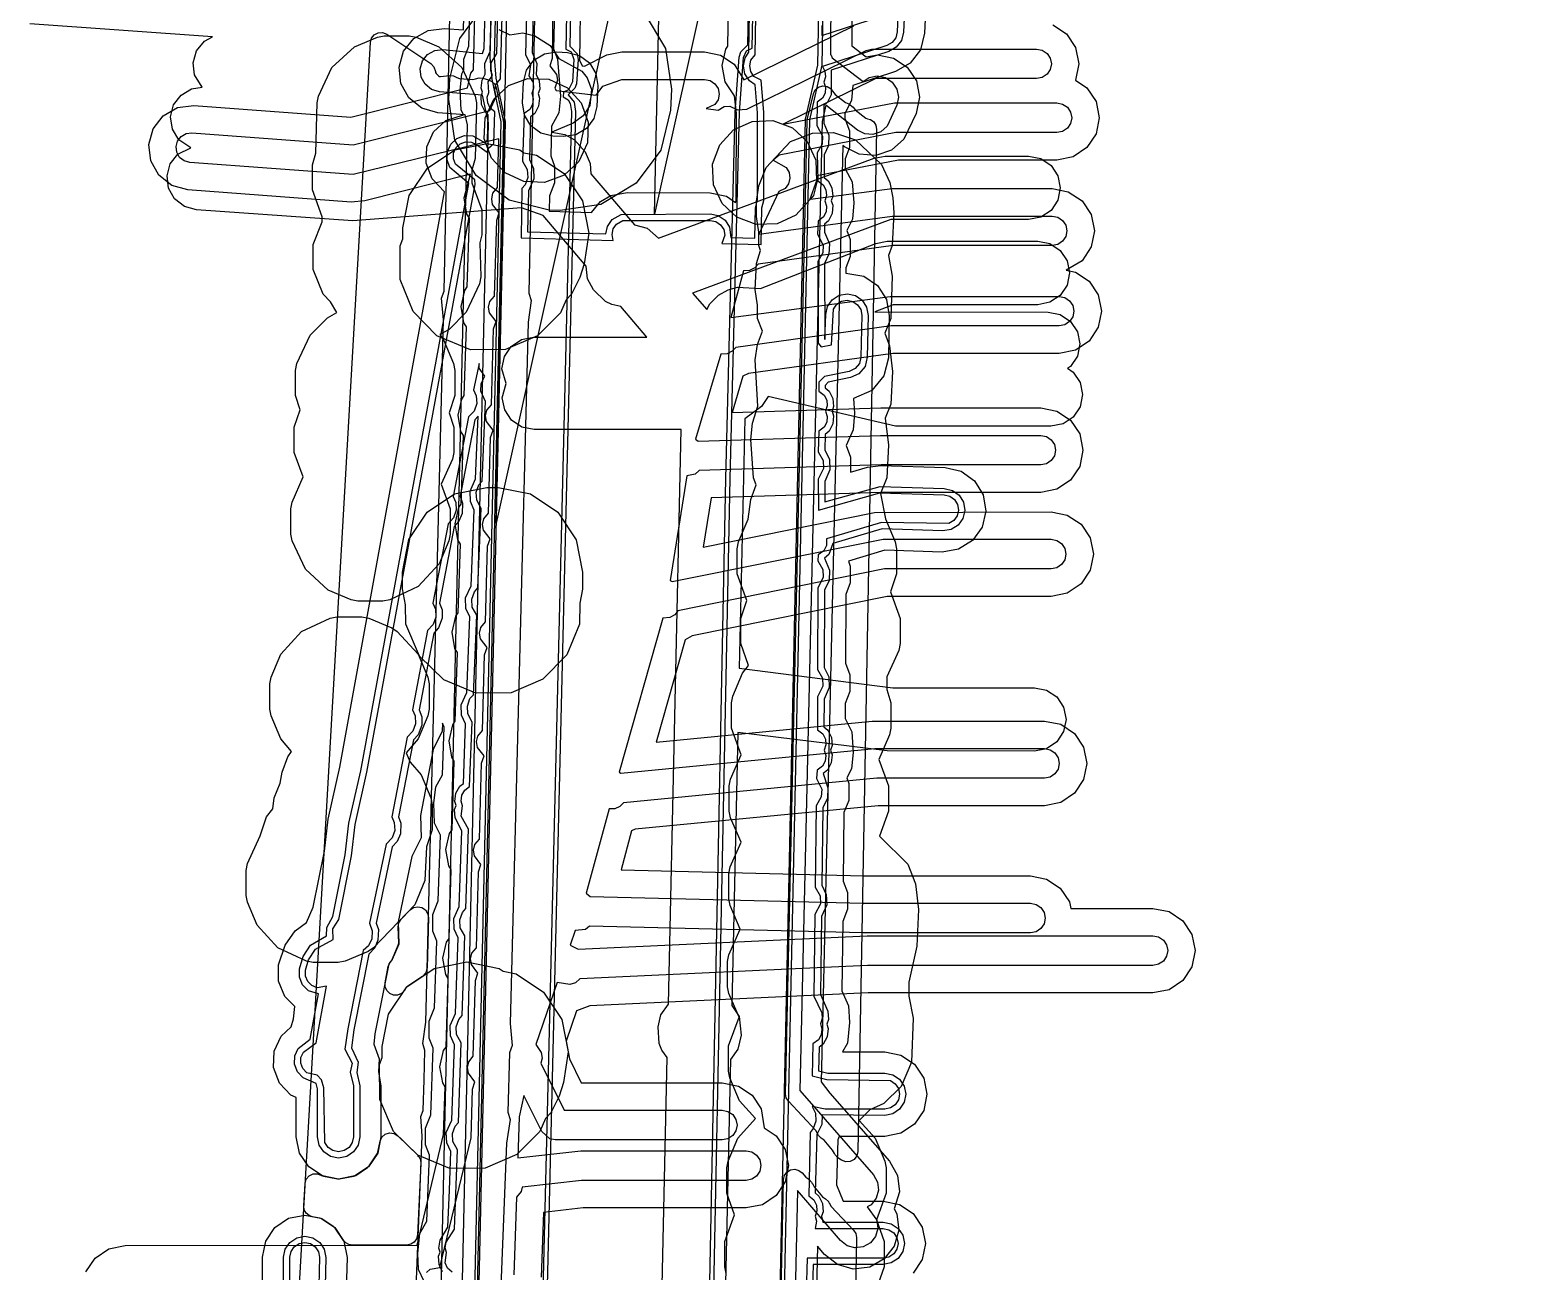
# Model space of a CAD drawing. Header units: metres. Extents: x -3943 to -3664, y 4962 to 6622.
# Drawn here: x -3834.4 to -3764, y 5051.8 to 5110.5 of the extents above; entities that cross this region are included whole.
import ezdxf

# ---------------------------------------------------------------- set-up
doc = ezdxf.new("R2010")
doc.units = ezdxf.units.M
for name, color, linetype in [('AI_GREENING_ALLOWED_ZONE', 4, 'Continuous'), ('AI_GREENING_EXCLUSIONS', 1, 'Continuous'), ('AI_GREENING_LAWN', 82, 'Continuous')]:
    doc.layers.add(name, color=color, linetype=linetype)

msp = doc.modelspace()

# ---------------------------------------------------------------- linework, layer by layer
at = {"layer": 'AI_GREENING_ALLOWED_ZONE'}
for points in [[(-3816.637, 5065.057), (-3816.774, 5064.92), (-3816.953, 5064.845), (-3817.147, 5064.844), (-3817.327, 5064.917), (-3817.466, 5065.053), (-3817.542, 5065.231), (-3817.544, 5065.425), (-3817.403, 5066.194), (-3817.289, 5066.432), (-3817.232, 5066.497), (-3817.19, 5066.564), (-3816.924, 5067.201), (-3816.905, 5067.303), (-3816.925, 5068.072), (-3816.892, 5068.266), (-3816.786, 5068.432), (-3816.361, 5068.873), (-3816.198, 5068.986), (-3816.003, 5069.026), (-3815.808, 5068.988), (-3815.644, 5068.876), (-3815.536, 5068.709), (-3815.501, 5068.514), (-3815.562, 5066.13), (-3815.623, 5065.902), (-3815.784, 5065.727), (-3816.475, 5065.265), (-3816.544, 5065.196), (-3816.637, 5065.057)], [(-3821.33, 5055.928), (-3821.275, 5056.129), (-3821.142, 5056.29), (-3820.956, 5056.384), (-3820.747, 5056.392), (-3820.553, 5056.315), (-3820.551, 5056.314), (-3820.462, 5056.277), (-3819.793, 5056.144), (-3819.696, 5056.144), (-3819.028, 5056.277), (-3818.938, 5056.314), (-3818.372, 5056.693), (-3818.303, 5056.761), (-3817.924, 5057.328), (-3817.887, 5057.417), (-3817.785, 5057.93), (-3817.7, 5058.126), (-3817.541, 5058.268), (-3817.337, 5058.331), (-3817.125, 5058.303), (-3816.945, 5058.19), (-3816.005, 5057.267), (-3816.01, 5057.262), (-3815.953, 5057.209), (-3815.875, 5057.056), (-3815.854, 5056.885), (-3816.015, 5053.495), (-3816.059, 5053.312), (-3816.169, 5053.157), (-3816.328, 5053.055), (-3816.513, 5053.019), (-3819.103, 5053.014), (-3819.264, 5053.04), (-3819.408, 5053.117), (-3819.52, 5053.236), (-3819.903, 5053.811), (-3819.971, 5053.88), (-3820.534, 5054.257), (-3820.632, 5054.295), (-3820.973, 5054.352), (-3821.144, 5054.413), (-3821.282, 5054.532), (-3821.368, 5054.693), (-3821.39, 5054.873), (-3821.33, 5055.928)]]:
    msp.add_lwpolyline(points, close=True, dxfattribs=at)
at = {"layer": 'AI_GREENING_EXCLUSIONS'}
for points in [[(-3817.373, 5018.299), (-3815.801, 5058.169), (-3815.862, 5059.095), (-3815.753, 5059.386), (-3815.696, 5060.833), (-3815.66, 5062.228), (-3815.763, 5062.558), (-3815.627, 5063.56), (-3814.785, 5096.777), (-3814.876, 5097.802), (-3814.752, 5098.139), (-3813.8, 5144.11)], [(-3817.373, 5018.299), (-3815.801, 5058.169), (-3815.862, 5059.095), (-3815.753, 5059.386), (-3815.696, 5060.833), (-3815.66, 5062.228), (-3815.763, 5062.558), (-3815.627, 5063.56), (-3814.785, 5096.777), (-3814.876, 5097.802), (-3814.752, 5098.139), (-3813.8, 5144.11)], [(-3809.799, 5144.123), (-3810.752, 5098.046), (-3810.644, 5097.699), (-3810.786, 5096.676), (-3811.627, 5063.501), (-3811.531, 5062.455), (-3811.657, 5062.113), (-3811.736, 5059.312), (-3811.63, 5058.965), (-3811.811, 5057.839), (-3813.239, 5021.61)], [(-3809.799, 5144.123), (-3810.752, 5098.046), (-3810.644, 5097.699), (-3810.786, 5096.676), (-3811.627, 5063.501), (-3811.531, 5062.455), (-3811.657, 5062.113), (-3811.736, 5059.312), (-3811.63, 5058.965), (-3811.811, 5057.839), (-3813.239, 5021.61)], [(-3814.098, 5015.791), (-3812.051, 5106.153), (-3812.485, 5108.175), (-3812.578, 5109.197), (-3811.726, 5142.214)], [(-3813.899, 5015.776), (-3811.85, 5106.172), (-3812.289, 5108.217), (-3812.378, 5109.192), (-3811.526, 5142.209)], [(-3808.38, 5141.408), (-3809.005, 5109.591), (-3808.753, 5109.458), (-3808.615, 5109.101), (-3808.681, 5108.037), (-3808.87, 5107.67), (-3809.117, 5107.559), (-3809.129, 5107.326), (-3808.892, 5107.188), (-3808.792, 5107.018), (-3808.736, 5106.644), (-3810.953, 5015.144)], [(-3796.704, 5141.798), (-3796.63, 5134.324), (-3797.091, 5108.83), (-3797.678, 5106.269), (-3799.623, 5016.516)], [(-3796.504, 5141.798), (-3796.43, 5134.32), (-3796.891, 5108.826), (-3797.479, 5106.244), (-3799.422, 5016.522)], [(-3808.183, 5141.259), (-3808.803, 5109.733), (-3808.462, 5109.365), (-3808.415, 5109.096), (-3808.498, 5107.955), (-3808.572, 5107.742), (-3808.889, 5107.431), (-3808.602, 5107.083), (-3808.536, 5106.639), (-3810.753, 5015.139)], [(-3802.891, 5016.416), (-3801.428, 5089.277), (-3800.989, 5106.608), (-3800.797, 5109.205), (-3800.726, 5109.464), (-3800.386, 5109.79), (-3799.743, 5141.029)], [(-3802.691, 5016.412), (-3801.228, 5089.273), (-3800.789, 5106.603), (-3800.597, 5109.19), (-3800.455, 5109.504), (-3800.189, 5109.636), (-3799.54, 5141.169)], [(-3810.811, 5113.106), (-3810.91, 5109.341), (-3810.67, 5108.851), (-3810.75, 5108.332), (-3810.548, 5108.014), (-3810.531, 5107.741), (-3810.615, 5107.495), (-3810.542, 5107.246), (-3810.572, 5106.974), (-3810.703, 5106.735), (-3810.963, 5106.55), (-3811.044, 5104.283), (-3810.824, 5103.89), (-3810.804, 5103.516), (-3810.929, 5103.166), (-3811.078, 5102.991), (-3811.119, 5100.66), (-3806.756, 5100.539), (-3806.813, 5100.816), (-3806.758, 5101.083), (-3806.605, 5101.309), (-3806.304, 5101.485), (-3802.177, 5101.491), (-3801.91, 5101.436), (-3801.683, 5101.283), (-3801.533, 5101.056), (-3801.481, 5100.787), (-3801.618, 5100.397), (-3799.766, 5100.346), (-3799.723, 5102.078), (-3799.632, 5102.431), (-3799.629, 5106.591), (-3799.764, 5108.117), (-3800.104, 5108.297), (-3800.252, 5108.527), (-3800.301, 5108.796), (-3800.243, 5109.063), (-3800.042, 5109.316), (-3799.618, 5134.289)], [(-3810.495, 5113.006), (-3810.588, 5109.43), (-3810.376, 5108.91), (-3810.406, 5108.393), (-3810.258, 5108.091), (-3810.233, 5107.701), (-3810.306, 5107.488), (-3810.244, 5107.272), (-3810.286, 5106.884), (-3810.473, 5106.542), (-3810.668, 5106.386), (-3810.722, 5104.372), (-3810.53, 5103.95), (-3810.51, 5103.456), (-3810.762, 5102.89), (-3810.811, 5100.951), (-3807.106, 5100.849), (-3807.035, 5101.199), (-3806.816, 5101.523), (-3806.387, 5101.774), (-3802.176, 5101.791), (-3801.793, 5101.713), (-3801.47, 5101.494), (-3801.255, 5101.169), (-3801.201, 5100.686), (-3800.059, 5100.654), (-3800.023, 5102.085), (-3799.94, 5102.465), (-3799.931, 5106.582), (-3800.052, 5107.903), (-3800.32, 5108.089), (-3800.531, 5108.417), (-3800.601, 5108.801), (-3800.518, 5109.182), (-3800.34, 5109.439), (-3799.92, 5134.168)], [(-3809.499, 5112.758), (-3809.582, 5109.603), (-3809.396, 5109.108), (-3809.247, 5107.359), (-3809.332, 5106.584), (-3809.679, 5105.951), (-3809.716, 5104.546), (-3809.53, 5104.05), (-3809.53, 5103.259), (-3809.766, 5102.643), (-3809.785, 5101.923), (-3807.79, 5101.868), (-3807.355, 5102.38), (-3806.869, 5102.664), (-3806.102, 5102.812), (-3802.17, 5102.791), (-3801.406, 5102.635), (-3800.971, 5102.341), (-3800.951, 5102.43), (-3800.936, 5106.549), (-3801.023, 5107.383), (-3801.461, 5108.05), (-3801.601, 5108.818), (-3801.435, 5109.58), (-3801.335, 5109.725), (-3800.924, 5133.931)], [(-3815.391, 5029.215), (-3813.655, 5106.001), (-3813.758, 5106.483), (-3815.055, 5106.58), (-3815.806, 5106.794), (-3816.417, 5107.278), (-3816.797, 5107.96), (-3816.887, 5108.735), (-3816.673, 5109.486), (-3816.188, 5110.097), (-3815.506, 5110.477), (-3814.731, 5110.567), (-3813.844, 5110.495), (-3813.711, 5115.502)], [(-3814.414, 5028.193), (-3812.652, 5106.096), (-3812.935, 5107.411), (-3814.974, 5107.577), (-3815.349, 5107.683), (-3815.655, 5107.926), (-3815.845, 5108.267), (-3815.89, 5108.654), (-3815.783, 5109.03), (-3815.541, 5109.335), (-3815.2, 5109.525), (-3814.812, 5109.57), (-3812.938, 5109.383), (-3812.867, 5109.623), (-3812.699, 5115.946)], [(-3796.451, 5115.395), (-3796.485, 5109.336), (-3796.45, 5109.298), (-3796.407, 5109.185), (-3794.938, 5108.059), (-3794.653, 5108.248), (-3794.271, 5108.323), (-3793.888, 5108.246), (-3793.564, 5108.028), (-3793.349, 5107.703), (-3793.274, 5107.32), (-3793.351, 5106.938), (-3793.811, 5105.939), (-3794.105, 5105.681), (-3794.474, 5105.556), (-3794.863, 5105.582), (-3795.213, 5105.754), (-3796.701, 5106.934), (-3796.88, 5106.167), (-3797.93, 5060.327), (-3794.456, 5056.338), (-3794.265, 5055.997), (-3794.219, 5055.61), (-3794.325, 5055.234), (-3794.566, 5054.928), (-3794.75, 5054.825), (-3794.298, 5054.189), (-3794.252, 5053.802), (-3794.358, 5053.426), (-3794.599, 5053.12), (-3794.939, 5052.929), (-3795.327, 5052.883), (-3795.702, 5052.988), (-3796.009, 5053.23), (-3798.038, 5055.603), (-3798.565, 5032.548)], [(-3795.451, 5115.382), (-3795.479, 5109.739), (-3794.801, 5109.219), (-3794.268, 5109.323), (-3793.503, 5109.168), (-3792.855, 5108.733), (-3792.423, 5108.083), (-3792.274, 5107.317), (-3792.428, 5106.552), (-3793.018, 5105.33), (-3793.605, 5104.816), (-3794.344, 5104.565), (-3795.122, 5104.616), (-3795.822, 5104.961), (-3795.906, 5105.025), (-3796.92, 5060.733), (-3796.51, 5060.203), (-3793.696, 5056.987), (-3793.314, 5056.307), (-3793.222, 5055.532), (-3793.475, 5054.727), (-3793.347, 5054.499), (-3793.255, 5053.724), (-3793.466, 5052.973), (-3793.949, 5052.36), (-3794.63, 5051.978), (-3795.405, 5051.886), (-3796.156, 5052.097), (-3796.769, 5052.58), (-3797.098, 5052.965), (-3797.565, 5032.528)], [(-3793.118, 5115.087), (-3793.332, 5110.4), (-3793.4, 5110.128), (-3793.57, 5109.905), (-3793.813, 5109.767), (-3796.865, 5108.769), (-3796.75, 5108.553), (-3796.723, 5108.281), (-3796.798, 5108.032), (-3796.717, 5107.786), (-3796.736, 5107.513), (-3796.859, 5107.269), (-3797.112, 5107.075), (-3797.122, 5105.982), (-3796.859, 5105.468), (-3796.879, 5105.093), (-3797.11, 5104.69), (-3797.082, 5103.363), (-3796.831, 5103.176), (-3796.704, 5102.935), (-3796.678, 5102.663), (-3796.755, 5102.414), (-3796.674, 5102.167), (-3796.695, 5101.895), (-3796.819, 5101.651), (-3797.073, 5101.459), (-3797.091, 5100.832), (-3796.831, 5100.321), (-3796.851, 5099.947), (-3797.085, 5099.54), (-3797.066, 5095.686), (-3796.923, 5095.504), (-3796.432, 5095.605), (-3796.346, 5097.297), (-3796.19, 5097.521), (-3795.96, 5097.668), (-3795.691, 5097.716), (-3795.424, 5097.658), (-3795.2, 5097.501), (-3795.053, 5097.271), (-3795.005, 5097.003), (-3795.044, 5095.019), (-3795.119, 5094.716), (-3795.318, 5094.477), (-3795.602, 5094.347), (-3796.761, 5094.108), (-3797.037, 5093.842), (-3797.037, 5093.416), (-3796.787, 5093.227), (-3796.661, 5092.985), (-3796.638, 5092.713), (-3796.716, 5092.465), (-3796.638, 5092.217), (-3796.661, 5091.945), (-3796.787, 5091.703), (-3797.042, 5091.512), (-3797.066, 5090.534), (-3796.831, 5090.126), (-3796.811, 5089.752), (-3797.07, 5089.242), (-3797.053, 5087.775), (-3794.144, 5088.6), (-3791.111, 5088.501), (-3790.845, 5088.439), (-3790.623, 5088.28), (-3790.479, 5088.048), (-3790.434, 5087.778), (-3790.496, 5087.512), (-3790.656, 5087.29), (-3790.887, 5087.146), (-3794.076, 5087.197), (-3796.67, 5086.428), (-3796.678, 5086.107), (-3796.804, 5085.865), (-3797.059, 5085.674), (-3797.081, 5085.388), (-3796.845, 5084.98), (-3796.826, 5084.605), (-3797.084, 5084.096), (-3797.095, 5080.241), (-3796.86, 5079.833), (-3796.84, 5079.459), (-3797.101, 5078.947), (-3797.098, 5077.386), (-3796.851, 5077.195), (-3796.727, 5076.952), (-3796.706, 5076.679), (-3796.786, 5076.432), (-3796.71, 5076.184), (-3796.736, 5075.912), (-3796.864, 5075.671), (-3797.121, 5075.482), (-3797.146, 5075.089), (-3796.897, 5074.59), (-3796.917, 5074.215), (-3797.162, 5073.797), (-3797.207, 5069.943), (-3796.977, 5069.541), (-3796.958, 5069.167), (-3797.222, 5068.651), (-3797.272, 5064.787), (-3796.896, 5064.001), (-3796.879, 5063.729), (-3796.964, 5063.482), (-3796.892, 5063.233), (-3796.922, 5062.962), (-3797.053, 5062.722), (-3797.314, 5062.538), (-3797.355, 5061.02), (-3796.652, 5060.853), (-3793.653, 5060.8), (-3793.426, 5060.648), (-3793.274, 5060.421), (-3793.221, 5060.153), (-3793.274, 5059.886), (-3793.426, 5059.658), (-3793.653, 5059.507), (-3793.921, 5059.453), (-3796.734, 5059.453), (-3797.352, 5059.58), (-3797.194, 5059.251), (-3797.175, 5058.876), (-3797.3, 5058.526), (-3797.45, 5058.351), (-3797.512, 5055.35), (-3797.267, 5055.156), (-3797.147, 5054.91), (-3797.131, 5054.638), (-3797.215, 5054.391), (-3797.143, 5054.142), (-3797.213, 5053.797), (-3793.99, 5053.797), (-3793.722, 5053.744), (-3793.495, 5053.592), (-3793.344, 5053.365), (-3793.29, 5053.097), (-3793.344, 5052.829), (-3793.495, 5052.602), (-3793.722, 5052.45), (-3793.99, 5052.397), (-3797.594, 5052.397), (-3797.639, 5050.753)], [(-3792.818, 5115.073), (-3793.032, 5110.386), (-3793.13, 5109.998), (-3793.372, 5109.68), (-3793.72, 5109.481), (-3796.457, 5108.587), (-3796.447, 5107.434), (-3796.622, 5107.085), (-3796.803, 5106.929), (-3796.804, 5106.08), (-3796.565, 5105.527), (-3796.585, 5105.034), (-3796.789, 5104.594), (-3796.783, 5103.518), (-3796.599, 5103.365), (-3796.416, 5103.021), (-3796.38, 5102.632), (-3796.446, 5102.416), (-3796.376, 5102.203), (-3796.406, 5101.814), (-3796.583, 5101.466), (-3796.772, 5101.304), (-3796.772, 5100.93), (-3796.537, 5100.381), (-3796.557, 5099.888), (-3796.765, 5099.444), (-3796.746, 5095.847), (-3796.704, 5097.036), (-3796.621, 5097.417), (-3796.398, 5097.737), (-3796.069, 5097.947), (-3795.685, 5098.016), (-3795.304, 5097.932), (-3794.984, 5097.709), (-3794.773, 5097.381), (-3794.705, 5096.997), (-3794.744, 5095.013), (-3794.851, 5094.581), (-3795.136, 5094.238), (-3795.541, 5094.053), (-3796.6, 5093.835), (-3796.736, 5093.675), (-3796.736, 5093.569), (-3796.553, 5093.415), (-3796.373, 5093.069), (-3796.34, 5092.68), (-3796.408, 5092.465), (-3796.34, 5092.251), (-3796.373, 5091.862), (-3796.552, 5091.515), (-3796.743, 5091.355), (-3796.746, 5090.631), (-3796.536, 5090.185), (-3796.517, 5089.692), (-3796.751, 5089.145), (-3796.752, 5088.177), (-3794.134, 5088.9), (-3791.101, 5088.801), (-3790.721, 5088.712), (-3790.404, 5088.485), (-3790.198, 5088.153), (-3790.135, 5087.768), (-3790.223, 5087.389), (-3790.45, 5087.071), (-3790.782, 5086.865), (-3791.167, 5086.802), (-3794.038, 5086.896), (-3796.374, 5086.203), (-3796.569, 5085.677), (-3796.76, 5085.517), (-3796.532, 5084.942), (-3796.551, 5084.448), (-3796.765, 5083.998), (-3796.776, 5080.338), (-3796.566, 5079.892), (-3796.546, 5079.399), (-3796.784, 5078.848), (-3796.797, 5077.536), (-3796.615, 5077.381), (-3796.438, 5077.033), (-3796.408, 5076.644), (-3796.478, 5076.429), (-3796.412, 5076.215), (-3796.448, 5075.826), (-3796.631, 5075.481), (-3796.823, 5075.322), (-3796.603, 5074.649), (-3796.623, 5074.156), (-3796.844, 5073.699), (-3796.886, 5070.038), (-3796.683, 5069.6), (-3796.664, 5069.107), (-3796.905, 5068.553), (-3796.95, 5064.876), (-3796.606, 5064.078), (-3796.582, 5063.688), (-3796.656, 5063.475), (-3796.593, 5063.259), (-3796.636, 5062.871), (-3796.824, 5062.529), (-3797.018, 5062.374), (-3797.049, 5061.255), (-3796.617, 5061.153), (-3793.921, 5061.153), (-3793.538, 5061.077), (-3793.214, 5060.861), (-3792.997, 5060.536), (-3792.921, 5060.153), (-3792.997, 5059.771), (-3793.214, 5059.446), (-3793.538, 5059.23), (-3793.921, 5059.153), (-3796.881, 5059.177), (-3796.9, 5058.72), (-3797.134, 5058.25), (-3797.208, 5055.496), (-3797.029, 5055.337), (-3796.857, 5054.987), (-3796.833, 5054.597), (-3796.907, 5054.384), (-3796.852, 5054.097), (-3793.99, 5054.097), (-3793.608, 5054.021), (-3793.283, 5053.804), (-3793.066, 5053.48), (-3792.99, 5053.097), (-3793.066, 5052.714), (-3793.283, 5052.39), (-3793.608, 5052.173), (-3793.99, 5052.097), (-3797.302, 5052.097), (-3797.333, 5050.966)], [(-3791.82, 5115.028), (-3792.033, 5110.341), (-3792.229, 5109.564), (-3792.714, 5108.927), (-3793.41, 5108.531), (-3795.432, 5107.87), (-3795.483, 5107.168), (-3795.807, 5106.523), (-3795.805, 5106.301), (-3795.585, 5105.725), (-3795.585, 5104.933), (-3795.787, 5104.4), (-3795.785, 5103.924), (-3795.458, 5103.307), (-3795.383, 5102.321), (-3795.444, 5101.543), (-3795.715, 5101.009), (-3795.557, 5100.579), (-3795.557, 5099.787), (-3795.763, 5099.244), (-3795.761, 5098.999), (-3794.903, 5098.849), (-3794.263, 5098.403), (-3793.842, 5097.745), (-3793.705, 5096.977), (-3793.744, 5094.993), (-3793.959, 5094.129), (-3794.529, 5093.444), (-3795.388, 5093.064), (-3795.346, 5092.362), (-3795.412, 5091.584), (-3795.744, 5090.833), (-3795.537, 5090.286), (-3795.537, 5089.581), (-3794.735, 5089.818), (-3794.101, 5089.9), (-3791.068, 5089.8), (-3790.308, 5089.623), (-3789.674, 5089.168), (-3789.262, 5088.506), (-3789.135, 5087.736), (-3789.312, 5086.976), (-3789.767, 5086.341), (-3790.43, 5085.929), (-3791.2, 5085.802), (-3793.908, 5085.891), (-3795.625, 5085.367), (-3795.551, 5085.139), (-3795.551, 5084.348), (-3795.765, 5083.788), (-3795.774, 5080.54), (-3795.566, 5079.993), (-3795.566, 5079.201), (-3795.784, 5078.631), (-3795.792, 5077.926), (-3795.475, 5077.303), (-3795.417, 5076.317), (-3795.49, 5075.54), (-3795.714, 5075.116), (-3795.623, 5074.847), (-3795.623, 5074.055), (-3795.845, 5073.475), (-3795.883, 5070.228), (-3795.683, 5069.701), (-3795.683, 5068.909), (-3795.905, 5068.329), (-3795.944, 5065.049), (-3795.639, 5064.333), (-3795.591, 5063.554), (-3795.682, 5062.57), (-3795.911, 5062.153), (-3793.921, 5062.153), (-3793.156, 5062.001), (-3792.507, 5061.568), (-3792.073, 5060.919), (-3791.921, 5060.153), (-3792.073, 5059.388), (-3792.507, 5058.739), (-3793.156, 5058.306), (-3793.921, 5058.153), (-3796.074, 5058.153), (-3796.138, 5058), (-3796.197, 5055.87), (-3795.882, 5055.097), (-3793.99, 5055.097), (-3793.225, 5054.945), (-3792.576, 5054.511), (-3792.143, 5053.862), (-3791.99, 5053.097), (-3792.143, 5052.331), (-3792.576, 5051.683)], [(-3815.699, 5051.288), (-3815.967, 5051.86), (-3816.003, 5052.639), (-3815.898, 5053.572), (-3815.574, 5054.151), (-3815.452, 5057.276), (-3815.631, 5057.755), (-3815.631, 5058.547), (-3815.386, 5059.182), (-3815.278, 5062.333), (-3815.457, 5062.812), (-3815.457, 5063.603), (-3815.212, 5064.238), (-3815.104, 5067.389), (-3815.283, 5067.868), (-3815.283, 5068.66), (-3815.039, 5069.295), (-3814.932, 5072.412), (-3815.205, 5072.981), (-3815.243, 5073.919), (-3815.152, 5074.695), (-3814.833, 5075.265), (-3814.756, 5077.511), (-3814.836, 5077.701), (-3814.855, 5077.322), (-3815.268, 5076.464), (-3815.868, 5073.345), (-3815.839, 5072.278), (-3816.277, 5071.394), (-3816.931, 5068.303), (-3816.903, 5067.25), (-3817.206, 5066.527), (-3817.378, 5066.329), (-3818.039, 5063.013), (-3818.079, 5062.521), (-3817.827, 5061.828), (-3817.854, 5061.217), (-3817.745, 5060.55), (-3817.745, 5058.134), (-3817.897, 5057.369), (-3818.331, 5056.72), (-3818.979, 5056.286), (-3819.745, 5056.134), (-3820.51, 5056.286), (-3821.159, 5056.72), (-3821.593, 5057.369), (-3821.745, 5058.134), (-3821.745, 5059.992), (-3822.012, 5060.114), (-3822.544, 5060.685), (-3822.818, 5061.416), (-3822.79, 5062.196), (-3822.467, 5062.906), (-3821.994, 5063.347), (-3821.875, 5063.719), (-3821.818, 5064.304), (-3822.285, 5064.773), (-3822.582, 5065.495), (-3822.581, 5066.275), (-3822.269, 5067.199), (-3821.806, 5067.885), (-3821.265, 5068.284), (-3820.954, 5069.001), (-3820.414, 5071.658), (-3820.24, 5073.167), (-3819.684, 5075.628), (-3814.73, 5102.839), (-3815.328, 5103.458), (-3815.602, 5104.189), (-3815.574, 5104.969), (-3815.25, 5105.679), (-3814.679, 5106.211), (-3813.838, 5106.48), (-3813.953, 5106.714), (-3813.998, 5107.652), (-3813.914, 5108.427), (-3813.817, 5108.604), (-3813.817, 5109.108), (-3813.58, 5109.723), (-3813.497, 5112.878)], [(-3814.831, 5051.746), (-3814.997, 5052.099), (-3815.014, 5052.489), (-3814.947, 5052.677), (-3814.999, 5052.868), (-3814.95, 5053.255), (-3814.582, 5053.873), (-3814.508, 5055.615), (-3814.444, 5057.442), (-3814.631, 5057.856), (-3814.651, 5058.349), (-3814.392, 5058.921), (-3814.271, 5062.498), (-3814.457, 5062.912), (-3814.477, 5063.405), (-3814.218, 5063.978), (-3814.097, 5067.554), (-3814.284, 5067.969), (-3814.303, 5068.462), (-3814.044, 5069.034), (-3813.923, 5072.611), (-3814.236, 5073.23), (-3814.258, 5073.62), (-3814.192, 5073.808), (-3814.246, 5073.999), (-3814.201, 5074.387), (-3814.01, 5074.727), (-3813.847, 5074.857), (-3813.748, 5077.672), (-3813.932, 5078.081), (-3813.951, 5078.574), (-3813.687, 5079.153), (-3813.539, 5082.73), (-3813.721, 5083.136), (-3813.74, 5083.63), (-3813.475, 5084.208), (-3813.328, 5087.785), (-3813.509, 5088.191), (-3813.529, 5088.685), (-3813.264, 5089.263), (-3813.143, 5092.23), (-3813.311, 5092.06), (-3814.003, 5088.439), (-3813.887, 5088.11), (-3813.906, 5087.617), (-3814.058, 5087.256), (-3814.276, 5087.012), (-3814.968, 5083.39), (-3814.851, 5083.062), (-3814.851, 5082.666), (-3815.022, 5082.208), (-3815.24, 5081.964), (-3815.932, 5078.342), (-3815.816, 5078.013), (-3815.816, 5077.618), (-3815.987, 5077.159), (-3816.205, 5076.915), (-3816.906, 5073.274), (-3816.8, 5072.969), (-3816.819, 5072.476), (-3816.97, 5072.115), (-3817.207, 5071.853), (-3817.971, 5068.246), (-3817.864, 5067.941), (-3817.884, 5067.447), (-3818.035, 5067.086), (-3818.311, 5066.784), (-3819.022, 5063.194), (-3819.129, 5062.341), (-3818.815, 5061.676), (-3818.881, 5061.183), (-3818.745, 5060.55), (-3818.745, 5058.134), (-3818.821, 5057.751), (-3819.038, 5057.427), (-3819.362, 5057.21), (-3819.745, 5057.134), (-3820.127, 5057.21), (-3820.452, 5057.427), (-3820.669, 5057.751), (-3820.745, 5058.134), (-3820.745, 5060.416), (-3820.81, 5060.656), (-3821.428, 5060.926), (-3821.694, 5061.211), (-3821.831, 5061.577), (-3821.817, 5061.967), (-3821.655, 5062.322), (-3821.084, 5062.765), (-3820.691, 5064.9), (-3821.177, 5065.05), (-3821.453, 5065.327), (-3821.601, 5065.688), (-3821.6, 5066.078), (-3821.417, 5066.675), (-3821.067, 5067.211), (-3820.324, 5067.644), (-3820.305, 5068.038), (-3820.018, 5068.56), (-3819.431, 5071.477), (-3819.26, 5072.969), (-3818.701, 5075.447), (-3813.589, 5103.235), (-3814.478, 5103.984), (-3814.615, 5104.35), (-3814.601, 5104.739), (-3814.439, 5105.094), (-3814.153, 5105.36), (-3813.788, 5105.497), (-3813.398, 5105.483), (-3812.819, 5105.16), (-3812.697, 5105.29), (-3812.666, 5106.489), (-3812.815, 5106.62), (-3812.986, 5106.971), (-3813.011, 5107.36), (-3812.946, 5107.548), (-3813.002, 5107.739), (-3812.96, 5108.127), (-3812.81, 5108.4), (-3812.837, 5108.91), (-3812.584, 5109.476), (-3812.491, 5113.052)], [(-3814.378, 5051.736), (-3814.589, 5051.924), (-3814.705, 5052.171), (-3814.638, 5052.664), (-3814.7, 5052.889), (-3814.665, 5053.16), (-3814.268, 5053.77), (-3814.122, 5057.527), (-3814.337, 5057.915), (-3814.357, 5058.289), (-3814.231, 5058.64), (-3814.077, 5058.819), (-3813.948, 5062.584), (-3814.163, 5062.972), (-3814.183, 5063.346), (-3814.057, 5063.696), (-3813.903, 5063.876), (-3813.774, 5067.64), (-3813.989, 5068.028), (-3814.009, 5068.402), (-3813.884, 5068.752), (-3813.73, 5068.932), (-3813.601, 5072.696), (-3813.946, 5073.305), (-3813.883, 5073.798), (-3813.947, 5074.023), (-3813.915, 5074.294), (-3813.782, 5074.533), (-3813.552, 5074.707), (-3813.426, 5077.756), (-3813.638, 5078.141), (-3813.657, 5078.515), (-3813.532, 5078.865), (-3813.373, 5079.05), (-3813.216, 5082.813), (-3813.426, 5083.196), (-3813.446, 5083.57), (-3813.321, 5083.92), (-3813.162, 5084.105), (-3813.005, 5087.868), (-3813.215, 5088.251), (-3813.235, 5088.625), (-3813.11, 5088.975), (-3812.951, 5089.16), (-3812.794, 5092.923), (-3813.024, 5093.403), (-3813.004, 5093.778), (-3812.836, 5094.118), (-3813.094, 5094.494), (-3813.105, 5094.714), (-3813.36, 5093.477), (-3813.236, 5093.197), (-3813.216, 5092.822), (-3813.342, 5092.472), (-3813.606, 5092.189), (-3814.325, 5088.429), (-3814.201, 5088.148), (-3814.181, 5087.774), (-3814.306, 5087.424), (-3814.571, 5087.14), (-3815.289, 5083.38), (-3815.165, 5083.1), (-3815.145, 5082.725), (-3815.271, 5082.375), (-3815.536, 5082.092), (-3816.254, 5078.332), (-3816.13, 5078.051), (-3816.11, 5077.677), (-3816.235, 5077.327), (-3816.5, 5077.044), (-3817.227, 5073.272), (-3817.113, 5073.007), (-3817.094, 5072.632), (-3817.219, 5072.282), (-3817.499, 5071.989), (-3818.292, 5068.244), (-3818.158, 5067.881), (-3818.178, 5067.507), (-3818.337, 5067.175), (-3818.587, 5066.945), (-3819.317, 5063.248), (-3819.444, 5062.283), (-3819.112, 5061.631), (-3819.197, 5061.201), (-3819.045, 5060.55), (-3819.045, 5058.134), (-3819.098, 5057.866), (-3819.25, 5057.639), (-3819.477, 5057.487), (-3819.745, 5057.434), (-3820.013, 5057.487), (-3820.24, 5057.639), (-3820.392, 5057.866), (-3820.445, 5060.456), (-3820.548, 5060.833), (-3820.767, 5061.048), (-3821.253, 5061.169), (-3821.439, 5061.369), (-3821.535, 5061.625), (-3821.525, 5061.898), (-3821.412, 5062.146), (-3820.813, 5062.58), (-3820.32, 5065.262), (-3820.758, 5065.194), (-3821.01, 5065.299), (-3821.203, 5065.493), (-3821.307, 5065.746), (-3821.306, 5066.019), (-3821.162, 5066.518), (-3820.845, 5067.009), (-3819.995, 5067.469), (-3820.011, 5067.978), (-3819.738, 5068.424), (-3819.136, 5071.423), (-3818.966, 5072.91), (-3818.406, 5075.393), (-3813.294, 5103.181), (-3813.298, 5103.41), (-3814.223, 5104.142), (-3814.318, 5104.398), (-3814.309, 5104.671), (-3814.195, 5104.919), (-3813.996, 5105.105), (-3813.74, 5105.201), (-3813.467, 5105.191), (-3813.218, 5105.078), (-3812.725, 5104.723), (-3812.656, 5104.905), (-3812.401, 5105.133), (-3812.362, 5106.618), (-3812.576, 5106.802), (-3812.696, 5107.047), (-3812.714, 5107.32), (-3812.638, 5107.541), (-3812.674, 5108.037), (-3812.465, 5108.338), (-3812.543, 5108.573), (-3812.523, 5108.948), (-3812.268, 5109.375), (-3812.169, 5113.141)], [(-3809.602, 5112.782), (-3809.646, 5109.144), (-3809.759, 5108.794), (-3809.444, 5108.394), (-3809.394, 5108.126), (-3809.527, 5107.746), (-3809.459, 5107.636), (-3807.563, 5107.406), (-3807.244, 5107.842), (-3806.348, 5108.159), (-3802.449, 5108.159), (-3802.181, 5108.105), (-3801.954, 5107.954), (-3801.802, 5107.726), (-3801.749, 5107.459), (-3801.802, 5107.191), (-3801.954, 5106.964), (-3802.367, 5106.775), (-3801.794, 5106.705), (-3801.515, 5106.87), (-3801.243, 5106.89), (-3800.881, 5106.717), (-3800.439, 5106.757), (-3794.803, 5109.522), (-3794.539, 5109.592), (-3786.739, 5109.593), (-3786.472, 5109.54), (-3786.244, 5109.388), (-3786.093, 5109.161), (-3786.039, 5108.893), (-3786.093, 5108.625), (-3786.244, 5108.398), (-3786.472, 5108.247), (-3786.739, 5108.193), (-3794.332, 5108.193), (-3798.727, 5106.038), (-3793.462, 5107.043), (-3785.773, 5107.043), (-3785.505, 5106.99), (-3785.278, 5106.838), (-3785.126, 5106.611), (-3785.073, 5106.343), (-3785.126, 5106.075), (-3785.278, 5105.848), (-3785.505, 5105.696), (-3785.773, 5105.643), (-3793.395, 5105.643), (-3798.91, 5104.576), (-3799.193, 5104.335), (-3798.583, 5103.987), (-3798.443, 5103.753), (-3798.403, 5103.482), (-3798.47, 5103.217), (-3798.633, 5102.998), (-3798.92, 5102.85), (-3799.874, 5100.838), (-3793.561, 5101.696), (-3786.001, 5101.696), (-3785.733, 5101.642), (-3785.506, 5101.491), (-3785.355, 5101.263), (-3785.301, 5100.996), (-3785.355, 5100.728), (-3785.506, 5100.501), (-3785.733, 5100.349), (-3786.001, 5100.296), (-3793.513, 5100.296), (-3799.905, 5099.421), (-3800.067, 5099.238), (-3800.312, 5099.118), (-3800.6, 5099.104), (-3801.195, 5096.891), (-3793.668, 5097.895), (-3785.669, 5097.895), (-3785.401, 5097.842), (-3785.174, 5097.69), (-3785.022, 5097.463), (-3784.969, 5097.195), (-3785.022, 5096.927), (-3785.174, 5096.7), (-3785.401, 5096.548), (-3785.669, 5096.495), (-3793.619, 5096.495), (-3800.964, 5095.479), (-3801.126, 5095.296), (-3801.371, 5095.176), (-3801.674, 5095.163), (-3802.862, 5091.143), (-3802.746, 5091.049), (-3794.125, 5091.32), (-3786.544, 5091.32), (-3786.276, 5091.267), (-3786.049, 5091.115), (-3785.897, 5090.888), (-3785.844, 5090.62), (-3785.897, 5090.352), (-3786.049, 5090.125), (-3786.276, 5089.973), (-3786.544, 5089.92), (-3794.092, 5089.92), (-3802.702, 5089.65), (-3802.882, 5089.485), (-3803.284, 5089.398), (-3804.066, 5084.45), (-3803.977, 5084.4), (-3793.999, 5086.405), (-3786.05, 5086.405), (-3785.782, 5086.351), (-3785.555, 5086.2), (-3785.403, 5085.973), (-3785.35, 5085.705), (-3785.403, 5085.437), (-3785.555, 5085.21), (-3785.782, 5085.058), (-3786.05, 5085.005), (-3793.929, 5085.005), (-3803.699, 5083.027), (-3803.849, 5082.835), (-3804.086, 5082.699), (-3804.415, 5082.669), (-3806.472, 5075.384), (-3806.405, 5075.337), (-3794.388, 5076.5), (-3786.364, 5076.503), (-3786.096, 5076.45), (-3785.869, 5076.298), (-3785.717, 5076.071), (-3785.664, 5075.803), (-3785.717, 5075.535), (-3785.869, 5075.308), (-3786.096, 5075.156), (-3786.364, 5075.103), (-3794.286, 5075.103), (-3806.27, 5073.943), (-3806.439, 5073.767), (-3806.689, 5073.657), (-3806.954, 5073.651), (-3808.032, 5069.67), (-3807.847, 5069.504), (-3794.928, 5069.185), (-3787.03, 5069.185), (-3786.762, 5069.132), (-3786.535, 5068.98), (-3786.383, 5068.753), (-3786.33, 5068.485), (-3786.383, 5068.217), (-3786.535, 5067.99), (-3786.762, 5067.838), (-3787.03, 5067.785), (-3794.936, 5067.785), (-3807.881, 5068.105), (-3808.07, 5067.95), (-3808.561, 5067.894), (-3808.797, 5067.209), (-3808.41, 5067.008), (-3794.747, 5067.646), (-3781.238, 5067.646), (-3780.97, 5067.593), (-3780.743, 5067.441), (-3780.591, 5067.214), (-3780.538, 5066.946), (-3780.591, 5066.679), (-3780.743, 5066.451), (-3780.97, 5066.3), (-3781.238, 5066.246), (-3794.73, 5066.246), (-3808.344, 5065.61), (-3808.547, 5065.43), (-3808.805, 5065.341), (-3809.406, 5065.443), (-3810.421, 5062.501), (-3810.162, 5062.133), (-3810.123, 5061.862), (-3810.183, 5061.626), (-3809.076, 5059.394), (-3801.603, 5059.394), (-3801.335, 5059.341), (-3801.108, 5059.189), (-3800.956, 5058.962), (-3800.903, 5058.694), (-3800.956, 5058.426), (-3801.108, 5058.199), (-3801.335, 5058.048), (-3801.603, 5057.994), (-3809.51, 5057.994), (-3809.763, 5058.042), (-3810.137, 5058.383), (-3810.983, 5060.089), (-3811.209, 5059.081), (-3811.273, 5057.14), (-3808.293, 5057.476), (-3800.471, 5057.476), (-3800.204, 5057.423), (-3799.977, 5057.271), (-3799.825, 5057.044), (-3799.771, 5056.776), (-3799.825, 5056.508), (-3799.977, 5056.281), (-3800.204, 5056.13), (-3800.471, 5056.076), (-3808.253, 5056.076), (-3811.064, 5055.755), (-3811.113, 5055.546), (-3811.333, 5055.286), (-3811.453, 5051.604)], [(-3831.692, 5051.757), (-3831.258, 5052.406), (-3830.61, 5052.839), (-3829.844, 5052.992), (-3816.037, 5053.02), (-3814.779, 5058.246), (-3814.704, 5060.497), (-3814.824, 5060.687), (-3814.954, 5061.457), (-3814.781, 5062.218), (-3814.664, 5062.383), (-3814.56, 5065.633), (-3814.68, 5065.824), (-3814.811, 5066.593), (-3814.637, 5067.354), (-3814.52, 5067.52), (-3814.417, 5070.77), (-3814.537, 5070.961), (-3814.667, 5071.73), (-3814.494, 5072.491), (-3814.377, 5072.657), (-3814.273, 5075.907), (-3814.393, 5076.098), (-3814.524, 5076.867), (-3814.35, 5077.628), (-3814.233, 5077.793), (-3814.13, 5081.044), (-3814.25, 5081.234), (-3814.38, 5082.004), (-3814.207, 5082.765), (-3814.09, 5082.93), (-3813.986, 5086.18), (-3814.106, 5086.371), (-3814.237, 5087.14), (-3814.063, 5087.901), (-3813.946, 5088.067), (-3813.843, 5091.317), (-3813.963, 5091.508), (-3814.093, 5092.277), (-3813.92, 5093.038), (-3813.803, 5093.204), (-3813.699, 5096.454), (-3813.819, 5096.645), (-3813.95, 5097.414), (-3813.776, 5098.175), (-3813.659, 5098.34), (-3813.556, 5101.591), (-3813.676, 5101.781), (-3813.806, 5102.551), (-3813.51, 5103.673), (-3818.511, 5102.413), (-3819.148, 5102.358), (-3826.882, 5102.933), (-3827.634, 5103.141), (-3828.249, 5103.622), (-3828.633, 5104.301), (-3828.728, 5105.076), (-3828.519, 5105.827), (-3828.039, 5106.442), (-3827.36, 5106.827), (-3826.585, 5106.922), (-3819.174, 5106.371), (-3813.646, 5107.763), (-3813.489, 5108.448), (-3813.372, 5108.614), (-3813.283, 5111.852)], [(-3808.307, 5112.367), (-3808.359, 5109.066), (-3808.221, 5108.795), (-3808.114, 5108.782), (-3807.064, 5109.326), (-3806.348, 5109.459), (-3802.449, 5109.459), (-3801.683, 5109.306), (-3801.034, 5108.873), (-3800.583, 5108.134), (-3795.375, 5110.689)], [(-3815.593, 5051.722), (-3815.409, 5051.882), (-3814.961, 5051.956), (-3813.483, 5058.084), (-3813.418, 5060.398), (-3813.3, 5060.746), (-3813.609, 5061.151), (-3813.655, 5061.42), (-3813.594, 5061.687), (-3813.375, 5061.948), (-3813.275, 5065.535), (-3813.156, 5065.883), (-3813.466, 5066.288), (-3813.511, 5066.557), (-3813.451, 5066.823), (-3813.232, 5067.085), (-3813.131, 5070.672), (-3813.013, 5071.02), (-3813.322, 5071.425), (-3813.368, 5071.694), (-3813.307, 5071.96), (-3813.088, 5072.221), (-3812.988, 5075.809), (-3812.869, 5076.157), (-3813.179, 5076.561), (-3813.224, 5076.831), (-3813.164, 5077.097), (-3812.945, 5077.358), (-3812.844, 5080.945), (-3812.726, 5081.293), (-3813.035, 5081.698), (-3813.081, 5081.967), (-3813.02, 5082.234), (-3812.801, 5082.495), (-3812.701, 5086.082), (-3812.582, 5086.43), (-3812.892, 5086.835), (-3812.938, 5087.104), (-3812.877, 5087.37), (-3812.658, 5087.632), (-3812.557, 5091.219), (-3812.439, 5091.567), (-3812.748, 5091.972), (-3812.794, 5092.241), (-3812.733, 5092.507), (-3812.514, 5092.768), (-3812.414, 5096.356), (-3812.295, 5096.704), (-3812.605, 5097.108), (-3812.651, 5097.378), (-3812.59, 5097.644), (-3812.371, 5097.905), (-3812.27, 5101.492), (-3812.152, 5101.84), (-3812.461, 5102.245), (-3812.507, 5102.514), (-3812.446, 5102.781), (-3812.227, 5103.042), (-3812.163, 5105.341), (-3819.052, 5103.654), (-3826.785, 5104.229), (-3827.048, 5104.302), (-3827.264, 5104.47), (-3827.398, 5104.708), (-3827.431, 5104.979), (-3827.358, 5105.242), (-3827.19, 5105.458), (-3826.953, 5105.592), (-3826.681, 5105.625), (-3819.061, 5105.059), (-3812.595, 5106.688), (-3812.292, 5107.341), (-3812.364, 5107.651), (-3812.303, 5107.917), (-3812.084, 5108.179), (-3811.997, 5111.762)], [(-3804.59, 5044.62), (-3804.206, 5061.89), (-3804.462, 5062.244), (-3804.578, 5062.553), (-3804.635, 5063.343), (-3804.508, 5063.915), (-3804.15, 5064.408), (-3803.546, 5091.6), (-3810.504, 5091.6), (-3811.078, 5091.715), (-3811.565, 5092.04), (-3811.89, 5092.526), (-3812.004, 5093.1), (-3811.825, 5093.772), (-3812.022, 5094.471), (-3811.908, 5095.045), (-3811.582, 5095.531), (-3811.096, 5095.856), (-3810.522, 5095.971), (-3805.175, 5095.971), (-3806.403, 5097.412), (-3806.83, 5097.505), (-3807.121, 5097.659), (-3807.69, 5098.211), (-3807.975, 5098.722), (-3808.036, 5099.329), (-3810.077, 5101.725), (-3811.102, 5102.084), (-3819.071, 5101.46), (-3826.473, 5101.991), (-3827.037, 5102.146), (-3827.499, 5102.505), (-3827.789, 5103.014), (-3827.861, 5103.594), (-3827.706, 5104.159), (-3827.347, 5104.621), (-3826.731, 5104.924), (-3827.306, 5105.3), (-3827.606, 5105.802), (-3827.69, 5106.382), (-3827.547, 5106.949), (-3827.197, 5107.418), (-3826.695, 5107.718), (-3826.202, 5107.79), (-3826.561, 5108.366), (-3826.624, 5108.948), (-3826.459, 5109.51), (-3826.092, 5109.966), (-3825.712, 5110.173), (-3834.351, 5110.781)], [(-3812.17, 5110.515), (-3811.642, 5110.26), (-3811.033, 5110.36), (-3810.466, 5110.214), (-3809.746, 5109.769), (-3809.334, 5109.15), (-3808.241, 5108.547), (-3807.986, 5108.232), (-3807.785, 5107.683), (-3807.864, 5106.924), (-3808.173, 5106.427), (-3808.649, 5106.086), (-3809.654, 5105.666), (-3809.053, 5105.55), (-3808.593, 5105.292), (-3808.081, 5104.728), (-3807.854, 5104.187), (-3807.815, 5103.695), (-3805.758, 5101.281), (-3805.161, 5101.126), (-3804.61, 5100.655), (-3794.414, 5104.431), (-3793.893, 5104.524), (-3787.116, 5104.524), (-3786.542, 5104.41), (-3786.055, 5104.085), (-3785.73, 5103.598), (-3785.616, 5103.024), (-3785.73, 5102.45), (-3786.055, 5101.964), (-3786.542, 5101.639), (-3787.116, 5101.524), (-3793.624, 5101.524), (-3803.006, 5098.05), (-3802.339, 5097.267), (-3802.182, 5097.544), (-3801.777, 5097.949), (-3801.326, 5098.206), (-3800.881, 5098.322), (-3799.788, 5098.273), (-3794.346, 5100.4), (-3793.8, 5100.502), (-3786.683, 5100.502), (-3786.109, 5100.388), (-3785.622, 5100.063), (-3785.297, 5099.576), (-3785.183, 5099.002), (-3785.297, 5098.428), (-3785.622, 5097.942), (-3786.109, 5097.617), (-3786.683, 5097.502), (-3793.517, 5097.502), (-3794.382, 5097.165), (-3786.194, 5097.146), (-3785.62, 5097.031), (-3785.134, 5096.706), (-3784.808, 5096.22), (-3784.694, 5095.646), (-3784.808, 5095.072), (-3785.134, 5094.585), (-3785.274, 5094.491), (-3785, 5094.309), (-3784.675, 5093.822), (-3784.561, 5093.248), (-3784.675, 5092.674), (-3785, 5092.187), (-3785.487, 5091.862), (-3786.061, 5091.748), (-3793.409, 5091.748), (-3799.435, 5093.158), (-3799.753, 5092.678), (-3800.534, 5092.107), (-3800.796, 5080.313), (-3793.528, 5079.385), (-3786.843, 5079.385), (-3786.269, 5079.271), (-3785.782, 5078.945), (-3785.457, 5078.459), (-3785.343, 5077.885), (-3785.457, 5077.311), (-3785.782, 5076.824), (-3786.269, 5076.499), (-3786.843, 5076.385), (-3793.802, 5076.396), (-3800.864, 5077.263), (-3801.151, 5064.35), (-3800.808, 5063.837), (-3800.714, 5062.951), (-3800.871, 5062.281), (-3801.208, 5061.8), (-3801.757, 5037.095)], [(-3785.974, 5110.741), (-3785.325, 5110.308), (-3784.892, 5109.659), (-3784.739, 5108.893), (-3784.898, 5108.118), (-3784.358, 5107.757), (-3783.925, 5107.108), (-3783.773, 5106.343), (-3783.925, 5105.577), (-3784.358, 5104.929), (-3785.007, 5104.495), (-3785.773, 5104.343), (-3793.27, 5104.343), (-3797.131, 5103.596), (-3797.105, 5103.417), (-3797.295, 5102.66), (-3797.425, 5102.486), (-3793.561, 5102.996), (-3786.001, 5102.996), (-3785.236, 5102.843), (-3784.587, 5102.41), (-3784.154, 5101.761), (-3784.001, 5100.996), (-3784.154, 5100.23), (-3784.587, 5099.581), (-3785.334, 5099.128), (-3784.903, 5099.043), (-3784.254, 5098.609), (-3783.821, 5097.96), (-3783.669, 5097.195), (-3783.821, 5096.43), (-3784.254, 5095.781), (-3784.903, 5095.347), (-3785.669, 5095.195), (-3793.53, 5095.195), (-3800.362, 5094.25), (-3800.626, 5094.121), (-3801.135, 5092.401), (-3794.103, 5092.62), (-3786.544, 5092.62), (-3785.779, 5092.468), (-3785.13, 5092.034), (-3784.696, 5091.385), (-3784.544, 5090.62), (-3784.696, 5089.854), (-3785.13, 5089.206), (-3785.779, 5088.772), (-3786.544, 5088.62), (-3794.072, 5088.62), (-3802.131, 5088.367), (-3802.501, 5086.025), (-3794.395, 5087.665), (-3786.05, 5087.705), (-3785.284, 5087.552), (-3784.635, 5087.119), (-3784.202, 5086.47), (-3784.05, 5085.705), (-3784.202, 5084.939), (-3784.635, 5084.29), (-3785.284, 5083.857), (-3786.05, 5083.705), (-3793.798, 5083.705), (-3803.022, 5081.838), (-3803.352, 5081.65), (-3804.72, 5076.806), (-3794.513, 5077.794), (-3786.364, 5077.803), (-3785.598, 5077.651), (-3784.949, 5077.217), (-3784.516, 5076.569), (-3784.364, 5075.803), (-3784.516, 5075.038), (-3784.949, 5074.389), (-3785.598, 5073.955), (-3786.364, 5073.803), (-3794.223, 5073.803), (-3805.719, 5072.69), (-3805.888, 5072.616), (-3806.388, 5070.769), (-3794.912, 5070.485), (-3787.03, 5070.485), (-3786.264, 5070.333), (-3785.615, 5069.899), (-3785.182, 5069.251), (-3785.121, 5068.946), (-3781.238, 5068.946), (-3780.473, 5068.794), (-3779.824, 5068.361), (-3779.39, 5067.712), (-3779.238, 5066.946), (-3779.39, 5066.181), (-3779.824, 5065.532), (-3780.473, 5065.099), (-3781.238, 5064.946), (-3794.7, 5064.946), (-3807.865, 5064.331), (-3808.495, 5064.099), (-3808.991, 5062.659), (-3808.829, 5061.821), (-3808.27, 5060.694), (-3801.603, 5060.694), (-3800.838, 5060.542), (-3800.189, 5060.109), (-3799.755, 5059.46), (-3799.627, 5058.571), (-3799.057, 5058.19), (-3798.624, 5057.542), (-3798.471, 5056.776), (-3798.624, 5056.011), (-3799.057, 5055.362), (-3799.706, 5054.928), (-3800.471, 5054.776), (-3808.179, 5054.776), (-3810.056, 5054.562), (-3810.168, 5051.5)], [(-3796.888, 5110.711), (-3796.891, 5110.234), (-3794.708, 5110.947)], [(-3801.416, 5051.673), (-3801.481, 5051.996), (-3801.481, 5053.183), (-3801.024, 5054.444), (-3801.387, 5055.48), (-3801.387, 5056.667), (-3801.322, 5056.99), (-3800.869, 5058.073), (-3800.028, 5059), (-3800.785, 5059.843), (-3801.239, 5060.926), (-3801.304, 5061.249), (-3801.304, 5062.436), (-3800.806, 5063.793), (-3801.286, 5064.915), (-3801.351, 5065.238), (-3801.351, 5066.425), (-3801.286, 5066.748), (-3800.748, 5067.957), (-3801.224, 5069.075), (-3801.289, 5069.397), (-3801.289, 5070.585), (-3801.224, 5070.907), (-3800.713, 5072.077), (-3801.209, 5073.224), (-3801.274, 5073.547), (-3801.274, 5074.734), (-3801.209, 5075.056), (-3800.705, 5076.215), (-3801.161, 5077.473), (-3801.161, 5078.661), (-3801.096, 5078.983), (-3800.643, 5080.067), (-3800.359, 5080.436), (-3800.723, 5081.472), (-3800.723, 5082.659), (-3800.436, 5083.511), (-3800.893, 5084.77), (-3800.893, 5085.958), (-3800.828, 5086.28), (-3800.377, 5087.358), (-3800.25, 5088.293), (-3800.003, 5088.977), (-3800.124, 5089.307), (-3800.252, 5091.126), (-3800.172, 5091.901), (-3799.912, 5092.706), (-3800.048, 5094.887), (-3799.931, 5095.614), (-3799.7, 5096.254), (-3799.933, 5096.852), (-3799.933, 5097.481), (-3800.049, 5098.224), (-3799.981, 5099.446), (-3799.788, 5100.066), (-3799.869, 5100.3), (-3799.869, 5100.929), (-3799.985, 5101.672), (-3799.984, 5102.39), (-3799.867, 5103.117), (-3799.528, 5103.992), (-3798.368, 5105.214), (-3797.338, 5105.621), (-3796.344, 5105.648), (-3795.294, 5105.296), (-3794.07, 5104.137), (-3793.684, 5103.281), (-3793.529, 5102.562), (-3793.49, 5101.845), (-3793.567, 5100.3), (-3793.747, 5099.829), (-3793.566, 5098.844), (-3793.631, 5096.852), (-3793.906, 5096.153), (-3793.687, 5095.559), (-3793.554, 5094.342), (-3793.631, 5092.797), (-3793.894, 5092.126), (-3793.745, 5090.852), (-3793.822, 5089.307), (-3794.114, 5088.568), (-3793.882, 5087.377), (-3793.42, 5086.28), (-3793.355, 5085.958), (-3793.355, 5084.77), (-3793.642, 5083.918), (-3793.185, 5082.659), (-3793.185, 5081.472), (-3793.25, 5081.149), (-3793.817, 5079.897), (-3793.82, 5079.299), (-3793.623, 5078.661), (-3793.623, 5077.473), (-3793.688, 5077.151), (-3794.192, 5075.992), (-3793.736, 5074.734), (-3793.736, 5073.547), (-3794.162, 5072.361), (-3792.823, 5071.041), (-3792.462, 5070.112), (-3792.329, 5068.895), (-3792.398, 5067.161), (-3792.774, 5065.447), (-3792.774, 5064.795), (-3792.566, 5063.744), (-3792.648, 5061.671), (-3793.146, 5060.52), (-3793.956, 5059.71), (-3794.63, 5059.411), (-3795.125, 5058.916), (-3794.368, 5058.073), (-3793.914, 5056.99), (-3793.849, 5056.667), (-3793.849, 5055.48), (-3794.307, 5054.219), (-3793.943, 5053.183), (-3793.943, 5051.996), (-3794.322, 5050.924)], [(-3823.304, 5042.372), (-3823.346, 5052.441), (-3823.193, 5053.206), (-3822.759, 5053.855), (-3822.11, 5054.288), (-3821.344, 5054.439), (-3820.579, 5054.286), (-3819.93, 5053.852), (-3819.497, 5053.203), (-3819.346, 5052.437), (-3819.396, 5050.398)], [(-3822.307, 5042.294), (-3822.346, 5052.44), (-3822.269, 5052.823), (-3822.052, 5053.147), (-3821.728, 5053.363), (-3821.345, 5053.439), (-3820.962, 5053.363), (-3820.638, 5053.146), (-3820.422, 5052.821), (-3820.346, 5052.438), (-3820.397, 5050.395)], [(-3822.008, 5042.271), (-3822.046, 5052.44), (-3821.992, 5052.708), (-3821.84, 5052.935), (-3821.613, 5053.086), (-3821.345, 5053.139), (-3821.077, 5053.086), (-3820.85, 5052.934), (-3820.699, 5052.706), (-3820.646, 5052.439), (-3820.697, 5050.395)]]:
    msp.add_lwpolyline(points, dxfattribs=at)
for points in [[(-3799.221, 5126.888), (-3771.471, 5126.289), (-3800.501, 5121.132), (-3804.802, 5101.778), (-3804.404, 5120.438), (-3804.937, 5120.344), (-3812.3, 5087.161), (-3811.462, 5127.153), (-3804.265, 5126.997), (-3804.121, 5133.771), (-3803.95, 5141.769), (-3763.959, 5140.918), (-3797.427, 5134.962), (-3799.221, 5126.888)], [(-3814.25, 5105.28), (-3814.539, 5107.209), (-3814.492, 5108.197), (-3814.02, 5110.09), (-3812.861, 5111.659), (-3811.189, 5112.665), (-3809.259, 5112.954), (-3808.752, 5112.93), (-3806.859, 5112.458), (-3805.29, 5111.299), (-3804.285, 5109.627), (-3803.996, 5107.697), (-3804.043, 5106.709), (-3804.514, 5104.816), (-3805.674, 5103.248), (-3807.345, 5102.242), (-3809.275, 5101.953), (-3809.782, 5101.977), (-3811.675, 5102.448), (-3813.244, 5103.608), (-3814.25, 5105.28)], [(-3821.841, 5091.703), (-3821.567, 5092.524), (-3821.782, 5093.207), (-3821.782, 5094.394), (-3821.717, 5094.717), (-3821.087, 5096.063), (-3820.276, 5096.874), (-3819.836, 5097.125), (-3820.127, 5097.631), (-3820.482, 5098.005), (-3820.95, 5099.158), (-3820.95, 5100.346), (-3820.516, 5101.419), (-3820.516, 5101.654), (-3820.981, 5102.933), (-3820.981, 5104.121), (-3820.823, 5104.666), (-3820.767, 5107.046), (-3820.702, 5107.369), (-3820.071, 5108.715), (-3818.998, 5109.703), (-3817.914, 5110.156), (-3817.592, 5110.222), (-3816.404, 5110.222), (-3816.082, 5110.156), (-3814.999, 5109.703), (-3813.925, 5108.715), (-3813.294, 5107.369), (-3813.229, 5107.046), (-3813.285, 5104.412), (-3813.443, 5103.867), (-3813.443, 5103.271), (-3812.978, 5101.991), (-3812.978, 5100.804), (-3813.063, 5100.432), (-3813.015, 5098.815), (-3813.08, 5098.493), (-3813.71, 5097.146), (-3814.521, 5096.335), (-3814.961, 5096.084), (-3814.763, 5095.8), (-3814.309, 5094.717), (-3814.244, 5094.394), (-3814.244, 5093.207), (-3814.518, 5092.385), (-3814.302, 5091.703), (-3814.302, 5090.516), (-3814.367, 5090.193), (-3814.891, 5089.006), (-3814.473, 5087.841), (-3814.473, 5086.654), (-3814.538, 5086.331), (-3814.991, 5085.248), (-3815.979, 5084.174), (-3817.326, 5083.543), (-3817.649, 5083.478), (-3818.836, 5083.478), (-3819.158, 5083.543), (-3820.242, 5083.997), (-3821.315, 5084.985), (-3821.946, 5086.331), (-3822.011, 5086.654), (-3822.011, 5087.841), (-3821.946, 5088.163), (-3821.423, 5089.351), (-3821.841, 5090.516), (-3821.841, 5091.703)], [(-3811.043, 5107.043), (-3810.996, 5108.031), (-3810.854, 5108.599), (-3810.506, 5109.069), (-3810.005, 5109.371), (-3809.426, 5109.458), (-3808.918, 5109.433), (-3808.351, 5109.292), (-3807.88, 5108.944), (-3807.578, 5108.443), (-3807.492, 5107.864), (-3807.539, 5106.876), (-3807.68, 5106.308), (-3808.028, 5105.837), (-3808.529, 5105.536), (-3809.108, 5105.449), (-3809.616, 5105.473), (-3810.184, 5105.615), (-3810.654, 5105.962), (-3810.956, 5106.464), (-3811.043, 5107.043)], [(-3810.795, 5108.203), (-3809.809, 5108.164), (-3808.927, 5107.755), (-3808.28, 5107.056), (-3807.939, 5106.139), (-3807.978, 5105.153), (-3808.387, 5104.271), (-3809.086, 5103.624), (-3810.003, 5103.283), (-3810.989, 5103.322), (-3811.871, 5103.731), (-3812.518, 5104.43), (-3812.859, 5105.347), (-3812.82, 5106.333), (-3812.411, 5107.215), (-3811.712, 5107.862), (-3810.795, 5108.203)], [(-3799.203, 5106.214), (-3798.286, 5105.872), (-3797.587, 5105.225), (-3797.178, 5104.344), (-3797.138, 5103.357), (-3797.48, 5102.44), (-3798.127, 5101.741), (-3799.008, 5101.332), (-3799.995, 5101.293), (-3800.912, 5101.634), (-3801.611, 5102.282), (-3802.02, 5103.163), (-3802.059, 5104.149), (-3801.718, 5105.066), (-3801.07, 5105.765), (-3800.189, 5106.174), (-3799.203, 5106.214)], [(-3815.541, 5103.958), (-3814.244, 5104.826), (-3812.713, 5105.13), (-3811.182, 5104.826), (-3810.983, 5104.692), (-3810.38, 5104.573), (-3809.083, 5103.705), (-3808.215, 5102.408), (-3807.911, 5100.877), (-3808.132, 5099.436), (-3808.344, 5098.781), (-3808.737, 5097.991), (-3808.986, 5097.724), (-3809.258, 5097.111), (-3810.338, 5096.031), (-3811.847, 5095.384), (-3813.508, 5095.368), (-3815.094, 5096.031), (-3816.217, 5097.175), (-3816.837, 5098.697), (-3816.837, 5100.281), (-3816.713, 5100.617), (-3816.713, 5101.13), (-3816.409, 5102.661), (-3815.541, 5103.958)], [(-3815.557, 5087.684), (-3814.26, 5088.552), (-3812.729, 5088.856), (-3812.207, 5088.851), (-3810.676, 5088.547), (-3809.379, 5087.679), (-3808.511, 5086.382), (-3808.207, 5084.851), (-3808.207, 5084.045), (-3808.338, 5083.386), (-3808.354, 5082.384), (-3808.958, 5080.939), (-3810.081, 5079.795), (-3811.59, 5079.148), (-3813.251, 5079.132), (-3814.773, 5079.752), (-3815.917, 5080.875), (-3816.564, 5082.384), (-3816.58, 5083.304), (-3816.729, 5084.054), (-3816.729, 5084.856), (-3816.425, 5086.387), (-3815.557, 5087.684)], [(-3822.794, 5074.172), (-3822.503, 5074.869), (-3822.413, 5075.39), (-3822.152, 5076.114), (-3821.975, 5076.37), (-3822.485, 5076.966), (-3822.939, 5078.049), (-3823.004, 5078.372), (-3823.004, 5079.559), (-3822.939, 5079.882), (-3822.485, 5080.965), (-3821.497, 5082.039), (-3820.151, 5082.67), (-3819.828, 5082.735), (-3818.641, 5082.735), (-3818.318, 5082.67), (-3817.235, 5082.216), (-3816.972, 5082.039), (-3815.984, 5080.965), (-3815.531, 5079.882), (-3815.465, 5079.559), (-3815.465, 5078.372), (-3815.531, 5078.049), (-3815.984, 5076.966), (-3816.556, 5076.308), (-3816.361, 5075.863), (-3815.839, 5075.256), (-3815.386, 5074.172), (-3815.321, 5073.85), (-3815.321, 5072.663), (-3815.591, 5071.851), (-3815.667, 5070.271), (-3816.137, 5069.106), (-3818.091, 5067.075), (-3818.354, 5066.898), (-3819.437, 5066.444), (-3819.76, 5066.379), (-3820.947, 5066.379), (-3821.27, 5066.444), (-3822.616, 5067.075), (-3823.604, 5068.149), (-3824.057, 5069.232), (-3824.122, 5069.555), (-3824.122, 5070.742), (-3824.057, 5071.064), (-3823.453, 5072.372), (-3823.151, 5073.28), (-3822.859, 5073.657), (-3822.794, 5074.172)], [(-3816.516, 5065.237), (-3815.219, 5066.105), (-3813.688, 5066.409), (-3812.157, 5066.105), (-3811.958, 5065.971), (-3811.355, 5065.852), (-3810.058, 5064.984), (-3809.19, 5063.687), (-3808.886, 5062.156), (-3809.107, 5060.715), (-3809.319, 5060.06), (-3809.712, 5059.27), (-3809.961, 5059.003), (-3810.233, 5058.39), (-3811.313, 5057.31), (-3812.822, 5056.663), (-3814.483, 5056.647), (-3816.005, 5057.267), (-3817.149, 5058.39), (-3817.796, 5059.899), (-3817.812, 5061.56), (-3817.688, 5061.896), (-3817.688, 5062.409), (-3817.384, 5063.94), (-3816.516, 5065.237)]]:
    msp.add_lwpolyline(points, close=True, dxfattribs=at)
at = {"layer": 'AI_GREENING_LAWN'}
for points in [[(-3824.251, 5004.814), (-3818.245, 5109.91), (-3818.19, 5110.111), (-3818.057, 5110.273), (-3817.87, 5110.366), (-3817.662, 5110.374), (-3817.468, 5110.297), (-3815.39, 5108.906), (-3815.239, 5108.747), (-3815.239, 5108.747), (-3815.17, 5108.538), (-3815.165, 5108.486), (-3815.136, 5108.44), (-3815.015, 5108.323), (-3814.971, 5108.296), (-3814.921, 5108.291), (-3814.497, 5108.338), (-3814.315, 5108.325), (-3814.157, 5108.251), (-3814.029, 5108.203), (-3813.402, 5108.152), (-3813.273, 5108.177), (-3813.272, 5108.178), (-3813.1, 5108.228), (-3812.922, 5108.214), (-3812.657, 5108.144), (-3812.492, 5108.066), (-3812.365, 5107.934), (-3812.295, 5107.766), (-3811.963, 5106.221), (-3811.952, 5106.104), (-3813.719, 5027.977)], [(-3799.522, 5016.546), (-3798.702, 5056.114), (-3798.658, 5056.309), (-3798.541, 5056.471), (-3798.371, 5056.574), (-3798.173, 5056.603), (-3797.98, 5056.552), (-3797.823, 5056.429), (-3797.649, 5056.228), (-3797.512, 5056.136), (-3797.377, 5056.002), (-3797.347, 5055.931), (-3797.341, 5055.934), (-3797.26, 5055.77), (-3796.855, 5055.299), (-3796.718, 5055.206), (-3796.718, 5055.206), (-3796.583, 5055.072), (-3796.558, 5055.014), (-3796.553, 5055.017), (-3796.458, 5054.839), (-3795.397, 5053.729), (-3795.292, 5053.565), (-3795.258, 5053.374), (-3795.937, 5016.167)]]:
    msp.add_lwpolyline(points, dxfattribs=at)
msp.add_lwpolyline([(-3794.336, 5105.986), (-3794.301, 5105.795), (-3795.184, 5057.441), (-3795.233, 5057.234), (-3795.364, 5057.066), (-3795.552, 5056.968), (-3795.765, 5056.957), (-3795.963, 5057.035), (-3796.129, 5057.146), (-3796.263, 5057.28), (-3796.294, 5057.351), (-3796.299, 5057.348), (-3796.381, 5057.512), (-3796.785, 5057.982), (-3796.922, 5058.074), (-3797.057, 5058.208), (-3797.083, 5058.269), (-3797.088, 5058.266), (-3797.18, 5058.442), (-3798.475, 5059.824), (-3798.577, 5059.987), (-3798.61, 5060.177), (-3797.58, 5106.204), (-3797.567, 5106.307), (-3797.295, 5107.469), (-3797.205, 5107.659), (-3797.046, 5107.795), (-3796.844, 5107.854), (-3796.637, 5107.825), (-3796.459, 5107.713), (-3796.383, 5107.598), (-3796.27, 5107.448), (-3795.773, 5107.067), (-3795.623, 5107.007), (-3795.411, 5106.844), (-3795.314, 5106.716), (-3794.805, 5106.325), (-3794.739, 5106.293), (-3794.599, 5106.262), (-3794.44, 5106.15), (-3794.336, 5105.986)], close=True, dxfattribs=at)

doc.saveas('drawing.dxf')
